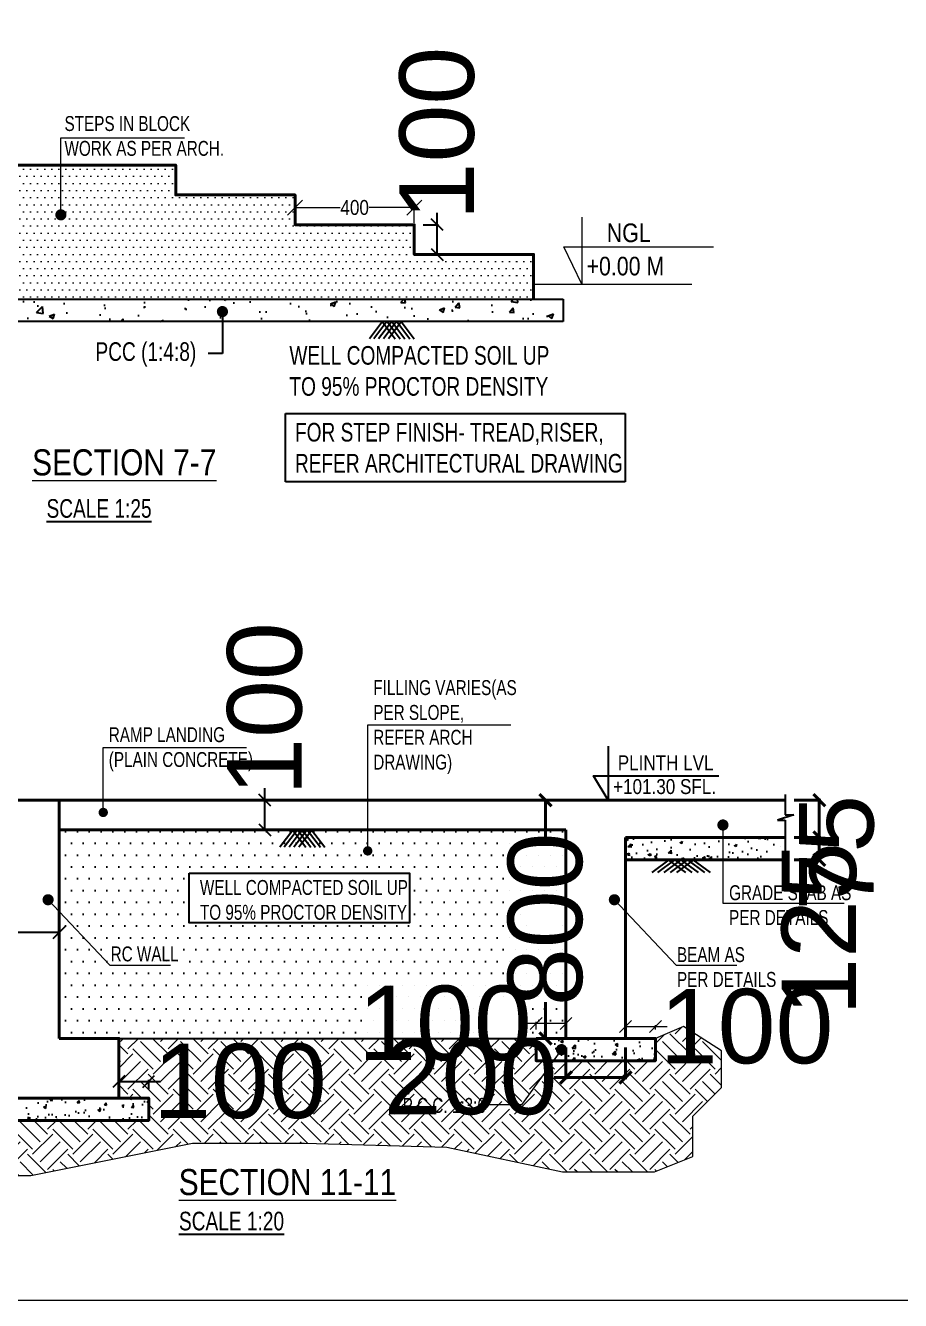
# Model space of a CAD drawing. Header units: millimetres. Extents: x 372 to 37729, y 179 to 80599.
# Drawn here: x 18586 to 21521, y 10343 to 14622 of the extents above; entities that cross this region are included whole.
import ezdxf

# ---------------------------------------------------------------- set-up
doc = ezdxf.new("R2010")
doc.units = ezdxf.units.MM
doc.linetypes.add('CONTINU', pattern=[0])
for name, color, linetype, lineweight in [('A-CONC-PATT', 253, 'Continuous', 0), ('A-WALL', 2, 'Continuous', 40), ('A-WALL-PATT', 8, 'Continuous', 9), ('S - COL', 5, 'Continuous', 40), ('S - DIM', 253, 'Continuous', 13), ('S - SEC CUT', 5, 'Continuous', 13), ('S - SEC CUT TXT', 1, 'Continuous', 13), ('STR-Stair', 1, 'Continuous', 13)]:
    doc.layers.add(name, color=color, linetype=linetype, lineweight=lineweight)
for name, color, linetype in [('BEAM-1', 7, 'CONTINU'), ('NON STR WALL', 4, 'Continuous'), ('PC-Detail-Light', 7, 'Continuous'), ('S - HATCH', 8, 'Continuous'), ('S - TXT-1', 6, 'Continuous'), ('S-DIM', 8, 'Continuous'), ('TEMP', 8, 'Continuous'), ('TEXT', 7, 'Continuous')]:
    doc.layers.add(name, color=color, linetype=linetype)
doc.styles.add('SD', font='ARIALNB.TTF')
doc.styles.add('SED', font='ARIALN.TTF', dxfattribs={"height": 50})
doc.styles.add('SOBHA', font='arial.ttf')
doc.styles.add('sobha.sed', font='swisscl.ttf')
doc.dimstyles.new('S--20', dxfattribs={"dimscale": 20, "dimtxt": 12.5, "dimasz": 2, "dimexe": 0.25, "dimexo": 1.5, "dimgap": 0.1, "dimtad": 0, "dimdec": 0, "dimrnd": 0.0005, "dimzin": 0, "dimdsep": 46, "dimtxsty": 'SOBHA', "dimblk": 'OBLIQUE', "dimcen": 0.09, "dimclrd": 8, "dimclre": 8, "dimclrt": 4, "dimadec": 0, "dimazin": 0, "dimtfac": 1, "dimtdec": 0, "dimtofl": 0, "dimtmove": 0, "dimatfit": 3, "dimfxl": 0.18, "dimtolj": 1, "dimtzin": 0, "dimlwd": -1, "dimlwe": -1, "dimarcsym": 0})
doc.dimstyles.new('S--25', dxfattribs={"dimscale": 25, "dimtxt": 50, "dimasz": 2, "dimexe": 0.25, "dimexo": 0.25, "dimgap": 0.1, "dimtad": 0, "dimdec": 0, "dimrnd": 0.0005, "dimzin": 0, "dimdsep": 46, "dimtxsty": 'SED', "dimblk": 'OBLIQUE', "dimcen": 0.09, "dimclrd": 8, "dimclre": 8, "dimclrt": 6, "dimadec": 0, "dimazin": 0, "dimtfac": 1, "dimtdec": 0, "dimtofl": 0, "dimtmove": 0, "dimatfit": 3, "dimfxl": 0.18, "dimtolj": 1, "dimtzin": 0, "dimlwd": -1, "dimlwe": -1, "dimarcsym": 0})
doc.dimstyles.new('S-25', dxfattribs={"dimscale": 25, "dimtxt": 2.5, "dimasz": 1.5, "dimexe": 0.25, "dimexo": 0.5, "dimgap": 0.1, "dimtad": 0, "dimdec": 0, "dimrnd": 0.0005, "dimzin": 0, "dimdsep": 46, "dimtxsty": 'SOBHA', "dimblk": 'OBLIQUE', "dimcen": 0.09, "dimclrd": 8, "dimclre": 8, "dimclrt": 6, "dimadec": 0, "dimazin": 0, "dimtfac": 1, "dimtdec": 0, "dimtofl": 0, "dimtmove": 0, "dimatfit": 3, "dimfxl": 0.18, "dimtolj": 1, "dimtzin": 0, "dimlwd": -1, "dimlwe": -1, "dimarcsym": 0})
doc.dimstyles.new('S-50', dxfattribs={"dimscale": 50, "dimtxt": 2.5, "dimasz": 1.5, "dimexe": 0.25, "dimexo": 0.25, "dimgap": 0.1, "dimtad": 0, "dimdec": 0, "dimrnd": 0.0005, "dimzin": 0, "dimdsep": 46, "dimtxsty": 'SOBHA', "dimblk": 'OBLIQUE', "dimcen": 0.09, "dimclrd": 8, "dimclre": 8, "dimclrt": 6, "dimadec": 5, "dimazin": 0, "dimtfac": 1, "dimtdec": 0, "dimtofl": 0, "dimtmove": 0, "dimatfit": 3, "dimfxl": 0.18, "dimtolj": 1, "dimtzin": 0, "dimlwd": -1, "dimlwe": -1, "dimarcsym": 0})

# ---------------------------------------------------------------- blocks, each defined once
blk = doc.blocks.new('_Oblique')
at = {"color": 0, "linetype": 'ByBlock', "lineweight": -2}
blk.add_line((-0.5, -0.5), (0.5, 0.5), dxfattribs=at)
blk = doc.blocks.new('*D331')
at = {"layer": 'Defpoints', "color": 0, "linetype": 'ByBlock', "transparency": 16777216}
for p in [(19889.9, 14011.2), (19489.9, 13953.7), (19889.9, 13953.7)]:
    blk.add_point(p, dxfattribs=at)
at = {"layer": 'STR-Stair', "color": 8, "transparency": 16777216}
for p, q in [((19489.9, 13959.9), (19489.9, 14017.4)), ((19489.9, 14011.2), (19641.4, 14011.2)), ((19889.9, 14011.2), (19738.5, 14011.2)), ((19889.9, 13959.9), (19889.9, 14017.4))]:
    blk.add_line(p, q, dxfattribs=at)
at = {"layer": 'STR-Stair', "color": 8, "linetype": 'ByBlock', "transparency": 16777216, "xscale": 50, "yscale": 50, "zscale": 50, "rotation": 180}
blk.add_blockref('_Oblique', (19489.9, 14011.2), dxfattribs=at)
at = {"layer": 'STR-Stair', "color": 8, "linetype": 'ByBlock', "transparency": 16777216, "xscale": 50, "yscale": 50, "zscale": 50}
blk.add_blockref('_Oblique', (19889.9, 14011.2), dxfattribs=at)
at = {"layer": 'STR-Stair', "color": 6, "linetype": 'ByBlock', "transparency": 16777216, "insert": (19689.9, 14011.2), "char_height": 50, "attachment_point": 5, "style": 'SED'}
blk.add_mtext('\\A1;400', dxfattribs=at)
blk = doc.blocks.new('*D442')
at = {"layer": 'Defpoints', "color": 0, "linetype": 'ByBlock', "transparency": 16777216}
for p in [(19889.9, 13953.7, 0.4), (19889.9, 13853.7, 0.4), (19966.7, 13853.7)]:
    blk.add_point(p, dxfattribs=at)
at = {"layer": 'S-DIM', "color": 8, "transparency": 16777216}
for p, q in [((19919.9, 13953.7), (19971.7, 13953.7)), ((19966.7, 13953.7), (19966.7, 13993.7)), ((19966.7, 13853.7), (19966.7, 13953.7)), ((19919.9, 13853.7), (19971.7, 13853.7))]:
    blk.add_line(p, q, dxfattribs=at)
at = {"layer": 'S-DIM', "color": 8, "linetype": 'ByBlock', "transparency": 16777216, "xscale": 40, "yscale": 40, "zscale": 40}
for p, rotation in [((19966.7, 13953.7), 90), ((19966.7, 13853.7), 270)]:
    blk.add_blockref('_Oblique', p, dxfattribs=dict(at, rotation=rotation))
at = {"layer": 'S-DIM', "color": 4, "linetype": 'ByBlock', "transparency": 16777216, "insert": (19966.7, 14259.7), "char_height": 250, "attachment_point": 5, "rotation": 90, "style": 'SOBHA'}
blk.add_mtext('\\A1;100', dxfattribs=at)
blk = doc.blocks.new('*D303')
at = {"layer": 'Defpoints', "color": 0, "transparency": 16777216}
for p in [(20329.9, 12022.2), (20398.8, 12022.2), (20398.8, 11222.2)]:
    blk.add_point(p, dxfattribs=at)
at = {"layer": 'S - COL', "color": 8, "transparency": 16777216}
for p, q in [((20368.8, 12022.2), (20324.9, 12022.2)), ((20329.9, 12022.2), (20329.9, 11900.2)), ((20329.9, 11222.2), (20329.9, 11344.3)), ((20368.8, 11222.2), (20324.9, 11222.2))]:
    blk.add_line(p, q, dxfattribs=at)
at = {"layer": 'S - COL', "color": 8, "transparency": 16777216, "xscale": 40, "yscale": 40, "zscale": 40}
for p, rotation in [((20329.9, 12022.2), 90), ((20329.9, 11222.2), 270)]:
    blk.add_blockref('_Oblique', p, dxfattribs=dict(at, rotation=rotation))
at = {"layer": 'S - COL', "color": 4, "transparency": 16777216, "insert": (20329.9, 11622.2), "char_height": 250, "attachment_point": 5, "rotation": 90, "style": 'SOBHA'}
blk.add_mtext('\\A1;800', dxfattribs=at)
blk = doc.blocks.new('*D425')
at = {"layer": 'Defpoints', "color": 0, "transparency": 16777216}
for p in [(20398.8, 11222.2), (20598.8, 11222.2), (20398.8, 11091.1)]:
    blk.add_point(p, dxfattribs=at)
at = {"layer": 'S - COL', "color": 8, "transparency": 16777216}
for p, q in [((20398.8, 11192.2), (20398.8, 11086.1)), ((20598.8, 11192.2), (20598.8, 11086.1)), ((20398.8, 11091.1), (20358.8, 11091.1)), ((20598.8, 11091.1), (20398.8, 11091.1))]:
    blk.add_line(p, q, dxfattribs=at)
at = {"layer": 'S - COL', "color": 8, "transparency": 16777216, "xscale": 40, "yscale": 40, "zscale": 40, "rotation": 180}
blk.add_blockref('_Oblique', (20398.8, 11091.1), dxfattribs=at)
at = {"layer": 'S - COL', "color": 8, "transparency": 16777216, "xscale": 40, "yscale": 40, "zscale": 40}
blk.add_blockref('_Oblique', (20598.8, 11091.1), dxfattribs=at)
at = {"layer": 'S - COL', "color": 4, "transparency": 16777216, "insert": (20078.9, 11091.1), "char_height": 250, "attachment_point": 5, "style": 'SOBHA'}
blk.add_mtext('\\A1;200', dxfattribs=at)
blk = doc.blocks.new('*D304')
at = {"layer": 'Defpoints', "color": 0, "transparency": 16777216}
for p in [(21134.5, 12022.2), (21134.5, 11897.2), (21248.8, 11897.2)]:
    blk.add_point(p, dxfattribs=at)
at = {"layer": 'S - COL', "color": 8, "transparency": 16777216}
for p, q in [((21164.5, 12022.2), (21253.8, 12022.2)), ((21248.8, 12022.2), (21248.8, 11897.2)), ((21164.5, 11897.2), (21253.8, 11897.2)), ((21248.8, 11897.2), (21248.8, 11857.2))]:
    blk.add_line(p, q, dxfattribs=at)
at = {"layer": 'S - COL', "color": 8, "transparency": 16777216, "xscale": 40, "yscale": 40, "zscale": 40}
for p, rotation in [((21248.8, 12022.2), 90), ((21248.8, 11897.2), 270)]:
    blk.add_blockref('_Oblique', p, dxfattribs=dict(at, rotation=rotation))
at = {"layer": 'S - COL', "color": 4, "transparency": 16777216, "insert": (21248.8, 11589.9), "char_height": 250, "attachment_point": 5, "rotation": 90, "style": 'SOBHA'}
blk.add_mtext('\\A1;125', dxfattribs=at)
blk = doc.blocks.new('*D305')
at = {"layer": 'Defpoints', "color": 0, "ltscale": 10000, "transparency": 16777216}
for p in [(21134.5, 11897.2), (21134.5, 11822.2), (21248.8, 11822.2)]:
    blk.add_point(p, dxfattribs=at)
at = {"layer": 'S - COL', "color": 8, "ltscale": 10000, "transparency": 16777216}
for p, q in [((21164.5, 11897.2), (21253.8, 11897.2)), ((21248.8, 11897.2), (21248.8, 11822.2)), ((21164.5, 11822.2), (21253.8, 11822.2))]:
    blk.add_line(p, q, dxfattribs=at)
at = {"layer": 'S - COL', "color": 8, "ltscale": 10000, "transparency": 16777216, "xscale": 40, "yscale": 40, "zscale": 40}
for p, rotation in [((21248.8, 11897.2), 90), ((21248.8, 11822.2), 270)]:
    blk.add_blockref('_Oblique', p, dxfattribs=dict(at, rotation=rotation))
at = {"layer": 'S - COL', "color": 4, "ltscale": 10000, "transparency": 16777216, "insert": (21307.5, 11845.6), "char_height": 250, "attachment_point": 5, "rotation": 90, "style": 'SOBHA'}
blk.add_mtext('\\A1;75', dxfattribs=at)
blk = doc.blocks.new('*D426')
at = {"layer": 'Defpoints', "color": 0, "linetype": 'ByBlock', "transparency": 16777216}
for p in [(20698.8, 11262), (20598.8, 11222.2, 0.4), (20698.8, 11222.2, 0.4)]:
    blk.add_point(p, dxfattribs=at)
at = {"layer": 'STR-Stair', "color": 8, "transparency": 16777216}
for p, q in [((20598.8, 11252.2), (20598.8, 11267)), ((20598.8, 11262), (20698.8, 11262)), ((20698.8, 11252.2), (20698.8, 11267)), ((20698.8, 11262), (20738.8, 11262))]:
    blk.add_line(p, q, dxfattribs=at)
at = {"layer": 'STR-Stair', "color": 8, "linetype": 'ByBlock', "transparency": 16777216, "xscale": 40, "yscale": 40, "zscale": 40, "rotation": 180}
blk.add_blockref('_Oblique', (20598.8, 11262), dxfattribs=at)
at = {"layer": 'STR-Stair', "color": 8, "linetype": 'ByBlock', "transparency": 16777216, "xscale": 40, "yscale": 40, "zscale": 40}
blk.add_blockref('_Oblique', (20698.8, 11262), dxfattribs=at)
at = {"layer": 'STR-Stair', "color": 4, "linetype": 'ByBlock', "transparency": 16777216, "insert": (21004.8, 11262), "char_height": 250, "attachment_point": 5, "style": 'SOBHA'}
blk.add_mtext('\\A1;100', dxfattribs=at)
blk = doc.blocks.new('*D427')
at = {"layer": 'Defpoints', "color": 0, "linetype": 'ByBlock', "transparency": 16777216}
for p in [(20298.8, 11272.8), (20298.8, 11222.2, 0.4), (20398.8, 11222.2, 0.4)]:
    blk.add_point(p, dxfattribs=at)
at = {"layer": 'STR-Stair', "color": 8, "transparency": 16777216}
for p, q in [((20298.8, 11272.8), (20258.8, 11272.8)), ((20298.8, 11252.2), (20298.8, 11277.8)), ((20398.8, 11272.8), (20298.8, 11272.8)), ((20398.8, 11252.2), (20398.8, 11277.8))]:
    blk.add_line(p, q, dxfattribs=at)
at = {"layer": 'STR-Stair', "color": 8, "linetype": 'ByBlock', "transparency": 16777216, "xscale": 40, "yscale": 40, "zscale": 40, "rotation": 180}
blk.add_blockref('_Oblique', (20298.8, 11272.8), dxfattribs=at)
at = {"layer": 'STR-Stair', "color": 8, "linetype": 'ByBlock', "transparency": 16777216, "xscale": 40, "yscale": 40, "zscale": 40}
blk.add_blockref('_Oblique', (20398.8, 11272.8), dxfattribs=at)
at = {"layer": 'STR-Stair', "color": 4, "linetype": 'ByBlock', "transparency": 16777216, "insert": (19992.8, 11272.8), "char_height": 250, "attachment_point": 5, "style": 'SOBHA'}
blk.add_mtext('\\A1;100', dxfattribs=at)
blk = doc.blocks.new('*D306')
at = {"layer": 'Defpoints', "color": 0, "linetype": 'ByBlock', "transparency": 16777216}
for p in [(18498.8, 11677.3), (18698.8, 11677.3), (18498.8, 11578)]:
    blk.add_point(p, dxfattribs=at)
at = {"layer": 'NON STR WALL', "color": 8, "transparency": 16777216}
for p, q in [((18498.8, 11647.3), (18498.8, 11573)), ((18698.8, 11647.3), (18698.8, 11573)), ((18498.8, 11578), (18458.8, 11578)), ((18698.8, 11578), (18498.8, 11578))]:
    blk.add_line(p, q, dxfattribs=at)
at = {"layer": 'NON STR WALL', "color": 8, "linetype": 'ByBlock', "transparency": 16777216, "xscale": 40, "yscale": 40, "zscale": 40, "rotation": 180}
blk.add_blockref('_Oblique', (18498.8, 11578), dxfattribs=at)
at = {"layer": 'NON STR WALL', "color": 8, "linetype": 'ByBlock', "transparency": 16777216, "xscale": 40, "yscale": 40, "zscale": 40}
blk.add_blockref('_Oblique', (18698.8, 11578), dxfattribs=at)
at = {"layer": 'NON STR WALL', "color": 4, "linetype": 'ByBlock', "transparency": 16777216, "insert": (18178.9, 11578), "char_height": 250, "attachment_point": 5, "style": 'SOBHA'}
blk.add_mtext('\\A1;200', dxfattribs=at)
blk = doc.blocks.new('*D429')
at = {"layer": 'Defpoints', "color": 0, "linetype": 'ByBlock', "transparency": 16777216}
for p in [(18998.8, 11078.1), (18898.8, 11022.2), (18998.8, 11022.2)]:
    blk.add_point(p, dxfattribs=at)
at = {"layer": 'NON STR WALL', "color": 8, "transparency": 16777216}
for p, q in [((18898.8, 11052.2), (18898.8, 11083.1)), ((18898.8, 11078.1), (18998.8, 11078.1)), ((18998.8, 11052.2), (18998.8, 11083.1)), ((18998.8, 11078.1), (19038.8, 11078.1))]:
    blk.add_line(p, q, dxfattribs=at)
at = {"layer": 'NON STR WALL', "color": 8, "linetype": 'ByBlock', "transparency": 16777216, "xscale": 40, "yscale": 40, "zscale": 40, "rotation": 180}
blk.add_blockref('_Oblique', (18898.8, 11078.1), dxfattribs=at)
at = {"layer": 'NON STR WALL', "color": 8, "linetype": 'ByBlock', "transparency": 16777216, "xscale": 40, "yscale": 40, "zscale": 40}
blk.add_blockref('_Oblique', (18998.8, 11078.1), dxfattribs=at)
at = {"layer": 'NON STR WALL', "color": 4, "linetype": 'ByBlock', "transparency": 16777216, "insert": (19304.8, 11078.1), "char_height": 250, "attachment_point": 5, "style": 'SOBHA'}
blk.add_mtext('\\A1;100', dxfattribs=at)
blk = doc.blocks.new('*D308')
at = {"layer": 'Defpoints', "color": 0, "linetype": 'ByBlock', "transparency": 16777216}
for p in [(19388.7, 12022.2), (19413.2, 12022.2), (19413.2, 11922.2)]:
    blk.add_point(p, dxfattribs=at)
at = {"layer": 'NON STR WALL', "color": 8, "transparency": 16777216}
for p, q in [((19388.7, 12022.2), (19388.7, 12062.2)), ((19383.2, 12022.2), (19383.7, 12022.2)), ((19388.7, 11922.2), (19388.7, 12022.2)), ((19383.2, 11922.2), (19383.7, 11922.2))]:
    blk.add_line(p, q, dxfattribs=at)
at = {"layer": 'NON STR WALL', "color": 8, "linetype": 'ByBlock', "transparency": 16777216, "xscale": 40, "yscale": 40, "zscale": 40}
for p, rotation in [((19388.7, 12022.2), 90), ((19388.7, 11922.2), 270)]:
    blk.add_blockref('_Oblique', p, dxfattribs=dict(at, rotation=rotation))
at = {"layer": 'NON STR WALL', "color": 4, "linetype": 'ByBlock', "transparency": 16777216, "insert": (19388.7, 12328.2), "char_height": 250, "attachment_point": 5, "rotation": 90, "style": 'SOBHA'}
blk.add_mtext('\\A1;100', dxfattribs=at)
blk = doc.blocks.new('*D430')
at = {"layer": 'Defpoints', "color": 0, "linetype": 'ByBlock', "transparency": 16777216}
for p in [(18399.3, 12022.2), (18498.8, 12022.2), (18498.8, 11222.2)]:
    blk.add_point(p, dxfattribs=at)
at = {"layer": 'NON STR WALL', "color": 8, "transparency": 16777216}
for p, q in [((18399.3, 12022.2), (18399.3, 12062.2)), ((18468.8, 12022.2), (18394.3, 12022.2)), ((18399.3, 11222.2), (18399.3, 12022.2)), ((18468.8, 11222.2), (18394.3, 11222.2))]:
    blk.add_line(p, q, dxfattribs=at)
at = {"layer": 'NON STR WALL', "color": 8, "linetype": 'ByBlock', "transparency": 16777216, "xscale": 40, "yscale": 40, "zscale": 40}
for p, rotation in [((18399.3, 12022.2), 90), ((18399.3, 11222.2), 270)]:
    blk.add_blockref('_Oblique', p, dxfattribs=dict(at, rotation=rotation))
at = {"layer": 'NON STR WALL', "color": 4, "linetype": 'ByBlock', "transparency": 16777216, "insert": (18399.3, 12761.2), "char_height": 250, "attachment_point": 5, "rotation": 90, "style": 'SOBHA'}
blk.add_mtext('\\A1;MAX 800', dxfattribs=at)

msp = doc.modelspace()

# ---------------------------------------------------------------- hatches: boundary and pattern name
at = {"layer": 'A-CONC-PATT', "linetype": 'ByBlock'}
h = msp.add_hatch(dxfattribs=at)
h.set_pattern_fill('EARTH', color=8, scale=15, angle=45)
h.set_pattern_definition([(45, (123594.12, 2235012.68), (0, 134.703842), [95.25, -95.25]), (45, (123568.87, 2235037.93), (0, 134.703842), [95.25, -95.25]), (45, (123543.61, 2235063.19), (0, 134.703842), [95.25, -95.25]), (135, (123543.61, 2235080.03), (-134.703842, 0), [95.25, -95.25]), (135, (123568.87, 2235105.28), (-134.703842, 0), [95.25, -95.25]), (135, (123594.12, 2235130.54), (-134.703842, 0), [95.25, -95.25])])
h.paths.add_polyline_path([(17998.3, 10762.2), (18603.2, 10762.2), (18972.4, 10836), (19145.9, 10870.8), (19316.9, 10870.8), (19522, 10870.8), (19998.8, 10857.3), (20387.2, 10774.1), (20695.3, 10774.1), (20824.5, 10826.3), (20824.5, 10960.9), (20920.8, 11057.1), (20920.8, 11180.8), (20793.6, 11262), (20698.8, 11222.2), (20698.8, 11147.2), (20298.8, 11147.2), (20298.8, 11222.2), (18898.8, 11222.2), (18898.8, 11022.2), (18998.8, 11022.2), (18998.8, 10947.2), (18198.8, 10947.2), (18198.8, 11022.2), (18298.8, 11022.2), (18298.8, 11222.2), (17998.3, 11222.2)])
h.paths.add_polyline_path([(19728.3, 10831.7), (20436, 10831.7), (20436, 11346.9), (19728.3, 11346.9)], flags=9)
h.paths.add_polyline_path([(20640.3, 11002.6), (21348, 11002.6), (21348, 11517.8), (20640.3, 11517.8)], flags=9)
h.paths.add_polyline_path([(18940.3, 10818.8), (19648, 10818.8), (19648, 11333.9), (18940.3, 11333.9)], flags=9)
h.paths.add_polyline_path([(19833.6, 10944.5), (20152.6, 10944.5), (20152.6, 11049.9), (19833.6, 11049.9)], flags=24)
at = {"layer": 'A-WALL-PATT', "ltscale": 25}
h = msp.add_hatch(dxfattribs=at)
h.set_pattern_fill('DOTS', color=256, scale=15)
h.set_pattern_definition([(0, (122269.947, 2235012.675), (11.90625, 23.8125), [0, -23.8125])])
h.paths.add_polyline_path([(20289.9, 13703.7), (20289.9, 13853.7), (19889.9, 13853.7), (19889.9, 13953.7), (19489.9, 13953.7), (19489.9, 14053.7), (19089.9, 14053.7), (19089.9, 14153.7), (18189.9, 14153.7), (18189.9, 13703.7)])
at = {"layer": 'BEAM-1', "lineweight": -3}
h = msp.add_hatch(dxfattribs=at)
h.set_pattern_fill('AR-CONC', color=256)
h.set_pattern_definition([(50, (-165436.7, -90588.71), (182.18467, -15.93909), [19.05, -209.55]), (355, (-165436.7, -90588.71), (-35.24342, 191.05685), [15.24, -167.64058]), (100.45144, (-165421.52, -90590.04), (146.94125, 175.11775), [16.19001, -178.09024]), (46.1842, (-165436.7, -90537.91), (271.07904, -42.04233), [28.575, -314.325]), (96.63556, (-165414.1, -90541.42), (237.40413, 247.42612), [24.28502, -267.1356]), (351.18415, (-165436.7, -90537.9), (237.40413, 247.42612), [22.85997, -251.45973]), (21, (-165411.3, -90550.61), (151.61439, -102.2652), [19.05, -209.55]), (326, (-165411.3, -90550.61), (61.80203, 184.18797), [15.24, -167.64]), (71.451445, (-165398.67, -90559.13), (213.41642, 81.92277), [16.19001, -178.08994]), (37.5, (-165436.7, -90588.71), (3.088603, 84.555039), [0, -165.608, 0, -170.18, 0, -168.275]), (7.5, (-165436.7, -90588.71), (66.819663, 100.180575), [0, -97.028, 0, -161.798, 0, -64.135]), (327.5, (-165493.34, -90588.71), (135.590595, -5.728744), [0, -63.5, 0, -198.12, 0, -262.89]), (317.5, (-165518.74, -90588.71), (148.12918, 25.42649), [0, -82.55, 0, -131.572, 0, -186.69])])
edge = h.paths.add_edge_path()
edge.add_line((18421, 13678.7), (18254.5, 13512.2))
edge.add_line((18221, 13478.7), (17889.9, 13478.7))
edge.add_line((17889.9, 13478.7), (17889.9, 13553.7))
edge.add_line((17889.9, 13553.7), (18063.9, 13553.7))
edge.add_line((18063.9, 13553.7), (18189.9, 13553.7))
edge.add_line((18189.9, 13553.7), (18189.9, 13703.7))
edge.add_line((18189.9, 13703.7), (18937.6, 13703.7))
edge.add_line((18937.6, 13703.7), (20389.9, 13703.7))
edge.add_line((20389.9, 13703.7), (20389.9, 13628.7))
edge.add_line((20389.9, 13628.7), (18421, 13628.7))
at = {"layer": 'PC-Detail-Light', "linetype": 'ByBlock'}
h = msp.add_hatch(dxfattribs=at)
h.set_pattern_fill('DOTS', color=256, scale=25)
h.set_pattern_definition([(0, (123594.123, 2235012.675), (19.84375, 39.6875), [0, -39.6875])])
h.paths.add_polyline_path([(20381.8, 11551.7), (20381.8, 11693.3), (20278.7, 11693.3), (20278.7, 11551.7)], flags=16)
h.paths.add_polyline_path([(20131.1, 11220.9), (20272.7, 11220.9), (20272.7, 11323.9), (20131.1, 11323.9)])
h.paths.add_polyline_path([(19135.1, 11610), (19135.1, 11777), (19874.3, 11777), (19874.3, 11610)], flags=16)
h.paths.add_polyline_path([(20398.8, 11922.2), (18698.8, 11922.2), (18698.8, 11222.2), (18898.8, 11222.2), (20298.8, 11222.2), (20398.8, 11222.2)])
at = {"layer": 'S - HATCH', "ltscale": 10000}
h = msp.add_hatch(dxfattribs=at)
h.set_pattern_fill('AR-CONC', color=256, scale=0.5)
h.set_pattern_definition([(50, (123594.12, 2235012.675), (91.0923345, -7.9695428), [9.525, -104.775]), (355, (123594.12, 2235012.68), (-17.6217107, 95.5284226), [7.62, -83.820292]), (100.4514447, (123601.71, 2235012.01), (73.4706235, 87.558876), [8.0950044, -89.0451223]), (46.1842, (123594.12, 2235038.08), (135.5395204, -21.021164), [14.2875, -157.1625]), (96.6355576, (123605.42, 2235036.32), (118.702067, 123.713062), [12.142512, -133.567804]), (351.184151, (123594.12, 2235038.08), (118.702067, 123.713062), [11.4299835, -125.729866]), (21, (123606.82, 2235031.725), (75.8071956, -51.132599), [9.525, -104.775]), (326, (123606.82, 2235031.73), (30.901014, 92.093983), [7.62, -83.82]), (71.451445, (123613.14, 2235027.46), (106.7082096, 40.9613844), [8.0950044, -89.0449688]), (37.5, (123594.123, 2235012.675), (1.54430163, 42.27751944), [0, -82.804, 0, -85.09, 0, -84.1375]), (7.5, (123594.123, 2235012.675), (33.4098313, 50.0902874), [0, -48.514, 0, -80.899, 0, -32.0675]), (327.5, (123565.802, 2235012.675), (67.7952976, -2.864372), [0, -31.75, 0, -99.06, 0, -131.445]), (317.5, (123553.1, 2235012.675), (74.0645907, 12.7132455), [0, -41.275, 0, -65.786, 0, -93.345])])
h.paths.add_polyline_path([(21134.5, 11897.2), (20598.8, 11897.2), (20598.8, 11822.2), (21134.5, 11822.2)])
at = {"layer": 'S - HATCH'}
h = msp.add_hatch(dxfattribs=at)
h.set_pattern_fill('AR-CONC', color=256, scale=0.5)
h.set_pattern_definition([(50, (40410.71, 121904.5), (91.092334, -7.969543), [9.525, -104.775]), (355, (40410.71, 121904.5), (-17.62171, 95.52842), [7.62, -83.82029]), (100.451445, (40418.3, 121903.84), (73.470624, 87.558876), [8.095004, -89.04512]), (46.1842, (40410.71, 121929.9), (135.53952, -21.02116), [14.2875, -157.1625]), (96.63556, (40422, 121928.15), (118.70207, 123.71306), [12.14251, -133.5678]), (351.18415, (40410.71, 121929.9), (118.70207, 123.71306), [11.42998, -125.72987]), (21, (40423.41, 121923.55), (75.807196, -51.1326), [9.525, -104.775]), (326, (40423.41, 121923.55), (30.901014, 92.09398), [7.62, -83.82]), (71.451445, (40429.73, 121919.29), (106.70821, 40.961384), [8.095004, -89.04497]), (37.5, (40410.71, 121904.503), (1.544302, 42.277519), [0, -82.804, 0, -85.09, 0, -84.1375]), (7.5, (40410.71, 121904.503), (33.409831, 50.090287), [0, -48.514, 0, -80.899, 0, -32.0675]), (327.5, (40382.39, 121904.503), (67.795298, -2.864372), [0, -31.75, 0, -99.06, 0, -131.445]), (317.5, (40369.69, 121904.503), (74.06459, 12.713246), [0, -41.275, 0, -65.786, 0, -93.345])])
h.paths.add_polyline_path([(20298.8, 11222.2), (20298.8, 11147.2), (20698.8, 11146.9), (20698.8, 11221.9)])
h = msp.add_hatch(dxfattribs=at)
h.set_pattern_fill('AR-CONC', color=256, scale=0.5)
h.set_pattern_definition([(50, (38310.71, 121704.5), (91.092334, -7.969543), [9.525, -104.775]), (355, (38310.71, 121704.5), (-17.62171, 95.52842), [7.62, -83.82029]), (100.451445, (38318.3, 121703.84), (73.470624, 87.558876), [8.095004, -89.04512]), (46.1842, (38310.71, 121729.9), (135.53952, -21.02116), [14.2875, -157.1625]), (96.63556, (38322, 121728.15), (118.70207, 123.71306), [12.14251, -133.5678]), (351.18415, (38310.71, 121729.9), (118.70207, 123.71306), [11.42998, -125.72987]), (21, (38323.41, 121723.55), (75.807196, -51.1326), [9.525, -104.775]), (326, (38323.41, 121723.55), (30.901014, 92.09398), [7.62, -83.82]), (71.451445, (38329.73, 121719.29), (106.70821, 40.961384), [8.095004, -89.04497]), (37.5, (38310.71, 121704.503), (1.544302, 42.277519), [0, -82.804, 0, -85.09, 0, -84.1375]), (7.5, (38310.71, 121704.503), (33.409831, 50.090287), [0, -48.514, 0, -80.899, 0, -32.0675]), (327.5, (38282.39, 121704.503), (67.795298, -2.864372), [0, -31.75, 0, -99.06, 0, -131.445]), (317.5, (38269.69, 121704.503), (74.06459, 12.713246), [0, -41.275, 0, -65.786, 0, -93.345])])
h.paths.add_polyline_path([(18198.8, 11022.2), (18198.8, 10947.2), (18998.8, 10947.2), (18998.8, 11022.2)])

# ---------------------------------------------------------------- linework, layer by layer
at = {"layer": 'A-CONC-PATT', "color": 8, "linetype": 'ByBlock'}
msp.add_lwpolyline([(18298.8, 11222.2), (17998.3, 11222.2), (17998.3, 10762.2), (18603.2, 10762.2), (18972.4, 10836), (19145.9, 10870.8), (19316.9, 10870.8), (19522, 10870.8), (19998.8, 10857.3), (20387.2, 10774.1), (20695.3, 10774.1), (20824.5, 10826.3), (20824.5, 10960.9), (20920.8, 11057.1), (20920.8, 11180.8), (20793.6, 11262), (20698.8, 11222.2)], dxfattribs=at)
at = {"layer": 'A-WALL', "elevation": 0.4}
msp.add_lwpolyline([(20289.9, 13703.7), (20289.9, 13853.7), (19889.9, 13853.7), (19889.9, 13953.7), (19489.9, 13953.7), (19489.9, 14053.7), (19089.9, 14053.7), (19089.9, 14153.7), (18189.9, 14153.7)], dxfattribs=at)
at = {"layer": 'BEAM-1', "color": 7, "lineweight": -3, "elevation": 0.4}
for points in [[(18189.9, 13703.7), (18937.6, 13703.7)], [(18937.6, 13703.7), (20389.9, 13703.7)], [(20389.9, 13703.7), (20389.9, 13628.7)], [(20389.9, 13628.7), (18371, 13628.7)]]:
    msp.add_lwpolyline(points, dxfattribs=at)
at = {"layer": 'S - COL'}
for p, q in [((20398.8, 12022.2), (18698.8, 12022.2)), ((18698.8, 12022.2), (18698.8, 11222.2)), ((20398.8, 11922.2), (18698.8, 11922.2)), ((20398.8, 11922.2), (20398.8, 11222.2)), ((20598.8, 11897.2), (20598.8, 11222.2)), ((21134.5, 11897.2), (20598.8, 11897.2)), ((21134.5, 11822.2), (20598.8, 11822.2))]:
    msp.add_line(p, q, dxfattribs=at)
at = {"layer": 'S - COL', "linetype": 'ByBlock'}
for p, q in [((20398.8, 12022.2), (21134.5, 12022.2)), ((20398.8, 11222.2), (20598.8, 11222.2))]:
    msp.add_line(p, q, dxfattribs=at)
at = {"layer": 'S - COL'}
for points in [[(18498.8, 12022.2), (18698.8, 12022.2)], [(18698.8, 11222.2), (18898.8, 11222.2), (18898.8, 11022.2), (18298.8, 11022.2), (18298.8, 11222.2), (18498.8, 11222.2)]]:
    msp.add_lwpolyline(points, dxfattribs=at)
for points in [[(20298.8, 11222.2), (20698.8, 11222.2), (20698.8, 11147.2), (20298.8, 11147.2)], [(18198.8, 11022.2), (18998.8, 11022.2), (18998.8, 10947.2), (18198.8, 10947.2)]]:
    msp.add_lwpolyline(points, close=True, dxfattribs=at)
at = {"layer": 'S - HATCH'}
for p, q in [((21134.5, 12040.7), (21134.5, 11972.7)), ((21163.4, 11972.7), (21108.3, 11955.4)), ((21108.3, 11955.4), (21134.5, 11955.4)), ((21134.5, 11972.7), (21163.4, 11972.7)), ((21134.5, 11955.4), (21134.5, 11811.1))]:
    msp.add_line(p, q, dxfattribs=at)
at = {"layer": 'S - SEC CUT', "color": 8}
msp.add_line((20289.9, 13753.7, 0.4), (20821.1, 13753.7, 0.4), dxfattribs=at)
at = {"layer": 'S - SEC CUT', "color": 8, "elevation": 0.4}
msp.add_lwpolyline([(20452.3, 13979.1), (20452.3, 13753.7), (20391.7, 13879.1), (20893.3, 13879.1)], dxfattribs=at)
at = {"layer": 'STR-Stair', "linetype": 'ByBlock'}
msp.add_lwpolyline([(10574.1, 18212.7), (23824.1, 18212.7), (23824.1, 10342.7), (10574.1, 10342.7)], close=True, dxfattribs=at)
at = {"layer": 'TEMP', "color": 8, "linetype": 'Continuous', "ltscale": 10}
for p, q in [((19783.5, 13628.7, 0.4), (19739.4, 13570.6, 0.4)), ((19797.9, 13628.7, 0.4), (19753.8, 13570.6, 0.4)), ((19814.5, 13628.7, 0.4), (19770.3, 13570.6, 0.4)), ((19781.8, 13628.7, 0.4), (19826, 13570.6, 0.4)), ((19830.6, 13628.7, 0.4), (19786.4, 13570.6, 0.4)), ((19798.4, 13628.7, 0.4), (19842.5, 13570.6, 0.4)), ((19847.1, 13628.7, 0.4), (19803, 13570.6, 0.4)), ((19814.5, 13628.7, 0.4), (19858.6, 13570.6, 0.4)), ((19831, 13628.7, 0.4), (19875.2, 13570.6, 0.4)), ((19845.4, 13628.7, 0.4), (19889.6, 13570.6, 0.4)), ((19483.3, 11922.2), (19439.1, 11864.1)), ((19497.7, 11922.2), (19453.6, 11864.1)), ((19514.3, 11922.2), (19470.1, 11864.1)), ((19481.6, 11922.2), (19525.8, 11864.1)), ((19530.4, 11922.2), (19486.2, 11864.1)), ((19498.1, 11922.2), (19542.3, 11864.1)), ((19546.9, 11922.2), (19502.8, 11864.1)), ((19514.3, 11922.2), (19558.4, 11864.1)), ((19530.8, 11922.2), (19575, 11864.1)), ((19545.2, 11922.2), (19589.4, 11864.1))]:
    msp.add_line(p, q, dxfattribs=at)
at = {"layer": 'TEMP', "linetype": 'Continuous', "ltscale": 10}
for p, q in [((20744.3, 11822.2), (20686.9, 11779.2)), ((20763, 11822.2), (20705.6, 11779.2)), ((20784.5, 11822.2), (20727.1, 11779.2)), ((20742.1, 11822.2), (20799.5, 11779.2)), ((20805.5, 11822.2), (20748.1, 11779.2)), ((20763.6, 11822.2), (20821, 11779.2)), ((20827, 11822.2), (20769.6, 11779.2)), ((20784.5, 11822.2), (20841.9, 11779.2)), ((20806, 11822.2), (20863.4, 11779.2)), ((20824.8, 11822.2), (20882.2, 11779.2))]:
    msp.add_line(p, q, dxfattribs=at)
at = {"layer": 'TEMP', "color": 7}
msp.add_lwpolyline([(20540.1, 12203.5), (20540.1, 12022.2), (20491.1, 12103.4), (20911.2, 12103.4)], dxfattribs=at)
at = {"layer": 'TEMP', "linetype": 'Continuous', "ltscale": 10}
msp.add_lwpolyline([(18898.8, 11222.2), (20298.8, 11222.2)], dxfattribs=at)
at = {"layer": 'TEXT'}
msp.add_lwpolyline([(19135.1, 11777), (19874.3, 11777), (19874.3, 11610), (19135.1, 11610)], close=True, dxfattribs=at)

# ---------------------------------------------------------------- texts
at = {"layer": 'S - SEC CUT', "color": 4, "style": 'SED'}
for s, insert, char_height, width, attachment_point in [('NGL ', (20683, 13957.7, 0.4), 62.5, 586.517, 3), (' +0.00 M ', (20728.5, 13846, 0.4), 62.5, 293.749, 3), ('PLINTH LVL', (20572.6, 12172.6), 50, 437.836, 1), ('+101.30 SFL.', (20556.9, 12092.7), 50, 437.836, 1)]:
    msp.add_mtext(s, dxfattribs=dict(at, insert=insert, char_height=char_height, width=width, attachment_point=attachment_point))
at = {"layer": 'S - SEC CUT TXT', "color": 1, "linetype": 'ByBlock', "char_height": 87.5, "attachment_point": 1, "rotation": 0.0107, "style": 'SD'}
for s, insert, width in [('{\\fArial Narrow|b0|i0|c0|p34;\\LSECTION 7-7}', (18607.8, 13199.7, 0.8), 808.662), ('{\\fArial Narrow|b0|i0|c0|p34;\\LSECTION 11-11}', (19099.6, 10783.9), 743.553)]:
    msp.add_mtext(s, dxfattribs=dict(at, insert=insert, width=width))
at = {"layer": 'S - TXT-1', "char_height": 50, "style": 'sobha.sed'}
for s, insert, width, attachment_point in [('\\pxqj;STEPS IN BLOCK \\PWORK AS PER ARCH. ', (18716.4, 14318.2), 595.59, 1), ('FILLING VARIES(AS PER SLOPE, REFER ARCH DRAWING)', (19752.3, 12109.8), 488.54, 7), ('RAMP LANDING (PLAIN CONCRETE)', (18864.9, 12118.5), 488.54, 7), ('\\pxqj;GRADE SLAB AS\\PPER DETAILS', (20946.1, 11602.4), 426.387, 7), ('\\pxqj;RC WALL', (18871.2, 11480.3), 264.959, 7), ('\\pxqj;BEAM AS\\PPER DETAILS', (20771.2, 11394.6), 1001.801, 7), ('\\pxqj;P.C.C. 1:3:6', (19850.8, 10971.8), 1001.801, 7)]:
    msp.add_mtext(s, dxfattribs=dict(at, insert=insert, width=width, attachment_point=attachment_point))
at = {"layer": 'TEXT', "style": 'sobha.sed'}
for s, insert, char_height, width, attachment_point in [('\\pxql;PCC (1:4:8)', (18820.3, 13477.7, 0.4), 62.5, 2170.491, 7), ('\\pxql;WELL COMPACTED SOIL UP\\PTO 95% PROCTOR DENSITY', (19470.9, 13378.7, 0.4), 62.5, 2170.491, 7), ('\\pxql;{\\LSCALE 1:25}', (19078.9, 12969.1, 0.8), 62.5, 422.768, 9), ('\\pxql;WELL COMPACTED SOIL UP\\PTO 95% PROCTOR DENSITY', (19170.7, 11620), 50, 2170.491, 7), ('\\pxql;{\\LSCALE 1:20}', (19453, 10577.2), 62.5, 352.54, 9)]:
    msp.add_mtext(s, dxfattribs=dict(at, insert=insert, char_height=char_height, width=width, attachment_point=attachment_point))
at = {"layer": 'TEXT', "insert": (19489.6, 13120.8), "char_height": 62.5, "width": 1076.79, "attachment_point": 7, "style": 'sobha.sed', "bg_fill": 16, "box_fill_scale": 1.5, "bg_fill_color": 256, "bg_fill_transparency": 0}
msp.add_mtext('FOR STEP FINISH- TREAD,RISER,\\PREFER ARCHITECTURAL DRAWING.', dxfattribs=at)

# ---------------------------------------------------------------- dimensions: what is measured, and where the dimension line sits
at = {"layer": 'NON STR WALL', "linetype": 'ByBlock'}
dim = msp.add_linear_dim(base=(18399.3, 12022.2), p1=(18498.8, 11222.2), p2=(18498.8, 12022.2), angle=90, text='MAX <>', dimstyle='S--20', dxfattribs=at)
dim.commit()
dim.dimension.update_dxf_attribs({"geometry": '*D430', "text_midpoint": (18399.3, 12761.2)})
dim = msp.add_linear_dim(base=(19388.7, 12022.2), p1=(19413.2, 11922.2), p2=(19413.2, 12022.2), angle=90, dimstyle='S--20', dxfattribs=at)
dim.commit()
dim.dimension.update_dxf_attribs({"geometry": '*D308', "text_midpoint": (19388.7, 12328.2)})
for base, p1, p2, picture, middle in [((18498.8, 11578), (18698.8, 11677.3), (18498.8, 11677.3), '*D306', (18178.9, 11578)), ((18998.8, 11078.1), (18898.8, 11022.2), (18998.8, 11022.2), '*D429', (19304.8, 11078.1))]:
    dim = msp.add_linear_dim(base=base, p1=p1, p2=p2, dimstyle='S--20', dxfattribs=at)
    dim.commit()
    dim.dimension.update_dxf_attribs({"geometry": picture, "text_midpoint": middle})
at = {"layer": 'S - COL'}
for base, p1, p2, angle, picture, middle in [((20329.9, 12022.2), (20398.8, 11222.2), (20398.8, 12022.2), 90, '*D303', (20329.9, 11622.2)), ((21248.8, 11897.2), (21134.5, 12022.2), (21134.5, 11897.2), 90, '*D304', (21248.8, 11589.9)), ((20398.8, 11091.1), (20598.8, 11222.2), (20398.8, 11222.2), 180, '*D425', (20078.9, 11091.1))]:
    dim = msp.add_linear_dim(base=base, p1=p1, p2=p2, angle=angle, dimstyle='S--20', dxfattribs=at)
    dim.commit()
    dim.dimension.update_dxf_attribs({"geometry": picture, "text_midpoint": middle})
at = {"layer": 'S - COL', "color": 1, "ltscale": 10000}
dim = msp.add_linear_dim(base=(21248.8, 11822.2), p1=(21134.5, 11897.2), p2=(21134.5, 11822.2), angle=90, dimstyle='S--20', override={"dimtmove": 1}, dxfattribs=at)
dim.commit()
dim.dimension.update_dxf_attribs({"geometry": '*D305', "text_midpoint": (21307.5, 11845.6), "dimtype": 160})
at = {"layer": 'S-DIM', "linetype": 'ByBlock'}
dim = msp.add_linear_dim(base=(19966.7, 13853.7), p1=(19889.9, 13953.7, 0.4), p2=(19889.9, 13853.7, 0.4), angle=90, dimstyle='S--20', dxfattribs=at)
dim.commit()
dim.dimension.update_dxf_attribs({"geometry": '*D442', "text_midpoint": (19966.7, 14259.7), "dimtype": 160})
at = {"layer": 'STR-Stair', "linetype": 'ByBlock'}
dim = msp.add_linear_dim(base=(19889.9, 14011.2, 0.4), p1=(19489.9, 13953.7, 0.4), p2=(19889.9, 13953.7, 0.4), dimstyle='S--25', dxfattribs=at)
dim.commit()
dim.dimension.update_dxf_attribs({"geometry": '*D331', "text_midpoint": (19689.9, 14011.2, 0.4)})
at = {"layer": 'STR-Stair', "color": 5, "linetype": 'ByBlock'}
for base, p1, p2, picture, middle in [((20298.8, 11272.8, -0.4), (20398.8, 11222.2), (20298.8, 11222.2), '*D427', (19992.8, 11272.8, -0.4)), ((20698.8, 11262, -0.4), (20598.8, 11222.2), (20698.8, 11222.2), '*D426', (21004.8, 11262, -0.4))]:
    dim = msp.add_linear_dim(base=base, p1=p1, p2=p2, dimstyle='S--20', dxfattribs=at)
    dim.commit()
    dim.dimension.update_dxf_attribs({"geometry": picture, "text_midpoint": middle})

# ---------------------------------------------------------------- leaders
at = {"layer": 'S - DIM'}
for points, override in [([(18704.3, 13986.7), (18704.3, 14245.2), (19118.6, 14245.2)], {"dimldrblk": 'Dot'}), ([(19733.7, 11851.8), (19733.7, 12274.4), (20214, 12274.4)], {"dimasz": 1.25, "dimldrblk": 'Dot'}), ([(18846.4, 11980.9), (18846.4, 12198.7), (19326.6, 12198.7)], {"dimasz": 1.25, "dimldrblk": 'Dot'}), ([(20925.4, 11938.7), (20925.4, 11676.8), (21332, 11676.8)], {"dimldrblk": 'Dot'}), ([(18661.3, 11687.8), (18868.4, 11468.7), (19071.8, 11468.7)], {"dimldrblk": 'Dot'}), ([(20561.3, 11687.8), (20768.4, 11468.7), (20971.8, 11468.7)], {"dimldrblk": 'Dot'}), ([(20383.8, 11184.7), (20249.1, 10999.8), (20139.1, 10999.8)], {"dimldrblk": 'Dot'})]:
    msp.add_leader(points, dimstyle='S-25', override=override, dxfattribs=at)
at = {"layer": 'TEMP'}
msp.add_leader([(19246.2, 13662, 0.4), (19246.2, 13521, 0.4), (19198.3, 13521, 0.4)], dimstyle='S-50', override={"dimasz": 0.75, "dimclrd": 8, "dimldrblk": 'Dot', "dimfxl": 0}, dxfattribs=at)

doc.saveas('drawing.dxf')
